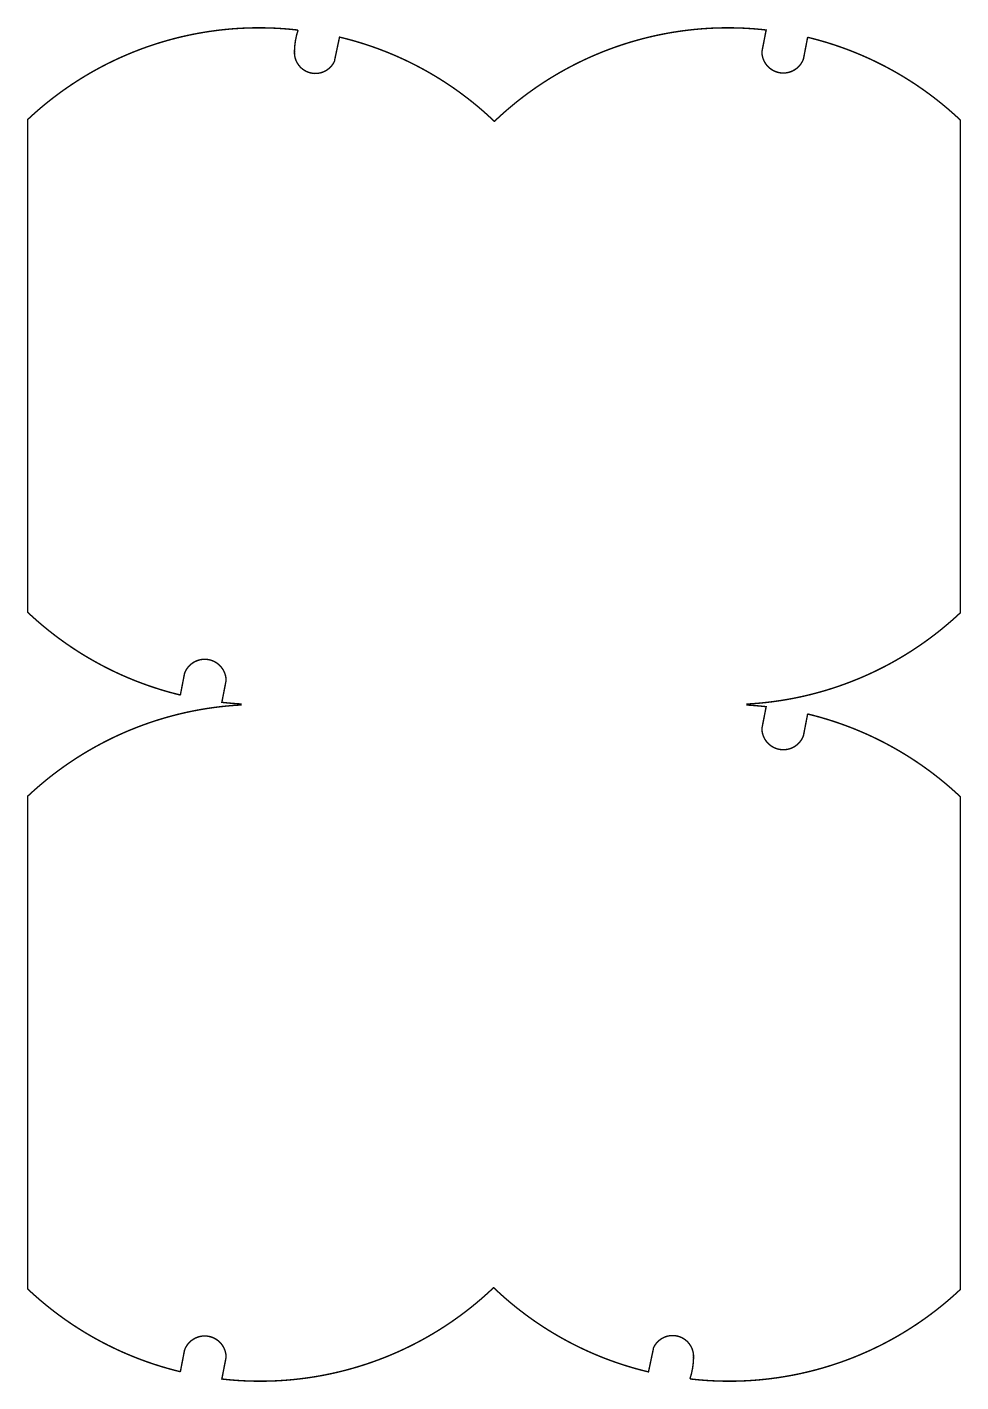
# Model space of a CAD drawing. Extents: x 84 to 216, y 54 to 246.
import ezdxf

# ---------------------------------------------------------------- set-up
doc = ezdxf.new("R2010")
doc.units = 0
doc.layers.add('028663-1ROU1_GBR', color=5, linetype='CONTINUOUS')

msp = doc.modelspace()

# ---------------------------------------------------------------- linework, layer by layer
at = {"layer": '028663-1ROU1_GBR', "const_width": 0.2}
for points in [[(178.287476, 56.610046), (178.305256, 56.870728), (178.315112, 57.117716), (178.337668, 57.185992), (178.31651, 57.259906), (178.325068, 57.497752), (178.312876, 57.751294), (178.27884, 58.002982), (178.223468, 58.250608), (178.147268, 58.492948), (178.050724, 58.727696), (177.934416, 58.95345), (177.799288, 59.168334), (177.646152, 59.371002), (177.476454, 59.559748), (177.291288, 59.733484), (177.091874, 59.89071), (176.880062, 60.03041), (176.656796, 60.151568), (176.424132, 60.253168), (176.183594, 60.334448), (175.93724, 60.3949), (175.686238, 60.43427), (175.433024, 60.45205), (175.179024, 60.44824), (174.926548, 60.422586), (174.677146, 60.375596), (174.432494, 60.307524), (174.19452, 60.218624), (173.965184, 60.109938), (173.745702, 59.98215), (173.53816, 59.836076), (173.343874, 59.672524), (173.164042, 59.493454), (173.000212, 59.299398), (172.8534, 59.092134), (172.72513, 58.873186), (172.617968, 58.648168), (172.6247, 58.576592), (171.92785, 55.29166), (171.186856, 55.473982), (170.447944, 55.66819), (169.71353, 55.874082), (168.982288, 56.091608), (168.25369, 56.321172), (167.529484, 56.561888), (166.809598, 56.814212), (166.331112, 56.989142), (165.61755, 57.260694), (164.909374, 57.54337), (164.203508, 57.83839), (163.505642, 58.142988), (162.811104, 58.459776), (162.122916, 58.786726), (161.664954, 59.01187), (160.982026, 59.359088), (160.308494, 59.71502), (159.63933, 60.082634), (158.976772, 60.460636), (158.31947, 60.849384), (157.669866, 61.247986), (157.024146, 61.658424), (156.387064, 62.077752), (155.756204, 62.50775), (155.13243, 62.947652), (154.51587, 63.397358), (153.705256, 64.011988), (153.105282, 64.48486), (152.513564, 64.966876), (151.929974, 65.457858), (151.353546, 65.95877), (150.785474, 66.468472), (150.045902, 67.157498), (150.02068, 67.189478), (149.931298, 67.241216), (149.364242, 66.708732), (149.176994, 66.536698), (148.6091, 66.02598), (148.033968, 65.524938), (147.44982, 65.03228), (146.857822, 64.548842), (146.259398, 64.075792), (145.855512, 63.765176), (145.038344, 63.15715), (144.418152, 62.71349), (143.789552, 62.278412), (143.154502, 61.853954), (142.513634, 61.439984), (141.865224, 61.035844), (141.211148, 60.642322), (140.550342, 60.259188), (139.884074, 59.886698), (139.211862, 59.524824), (138.53348, 59.17344), (137.850144, 58.833156), (137.161524, 58.503846), (136.467266, 58.185532), (135.767546, 57.877888), (135.063382, 57.581596), (134.355358, 57.296786), (133.642836, 57.023406), (132.92549, 56.760898), (132.68574, 56.676164), (131.963058, 56.429276), (131.236212, 56.19369), (130.506902, 55.96989), (129.773554, 55.757852), (129.03614, 55.557294), (128.295832, 55.36847), (127.553846, 55.19161), (126.807392, 55.026356), (126.05992, 54.873042), (125.31029, 54.731946), (124.556418, 54.602456), (123.801836, 54.485108), (123.04611, 54.379774), (122.288122, 54.286556), (121.528968, 54.205302), (120.767398, 54.136138), (120.007024, 54.079318), (119.244136, 54.034334), (118.736644, 54.011272), (117.972078, 53.986582), (117.210104, 53.974162), (116.44536, 53.973908), (115.6827, 53.985592), (114.918872, 54.009722), (114.41082, 54.032302), (113.647956, 54.07655), (112.886084, 54.132962), (112.125608, 54.201288), (111.366858, 54.281756), (111.97214, 57.381826), (111.958678, 57.638138), (111.923626, 57.892086), (111.867492, 58.142582), (111.790276, 58.387158), (111.69274, 58.624394), (111.575392, 58.85274), (111.439502, 59.070164), (111.285604, 59.27537), (111.114866, 59.466938), (110.928708, 59.643442), (110.728532, 59.803742), (110.515196, 59.946464), (110.290914, 60.07067), (110.056726, 60.175572), (109.814664, 60.260408), (109.566228, 60.324416), (109.313268, 60.367088), (109.05749, 60.388678), (108.80095, 60.388424), (108.545426, 60.36658), (108.292442, 60.323146), (108.044284, 60.25863), (107.802222, 60.17354), (107.568288, 60.06813), (107.343982, 59.94339), (107.13118, 59.800414), (106.931256, 59.639886), (106.745304, 59.463076), (106.574894, 59.271104), (106.421478, 59.065592), (106.285842, 58.84766), (106.169256, 58.619314), (106.071974, 58.381824), (105.485946, 55.353686), (105.38709, 55.342232), (104.738144, 55.504918), (103.998826, 55.701946), (103.508074, 55.839868), (102.77475, 56.056226), (102.287832, 56.207178), (101.559792, 56.443346), (100.837416, 56.690386), (100.11824, 56.949416), (99.40224, 57.220206), (98.692208, 57.501638), (97.985656, 57.794932), (97.283982, 58.099274), (96.586116, 58.415402), (95.895922, 58.741514), (95.210376, 59.078826), (94.530214, 59.42716), (94.079238, 59.665616), (93.40728, 60.032366), (92.743274, 60.40887), (92.083662, 60.7965), (91.647976, 61.060812), (90.99936, 61.46579), (90.357554, 61.880878), (89.933576, 62.163198), (89.303148, 62.595328), (88.678538, 63.038102), (88.062258, 63.489662), (87.452352, 63.952094), (86.6521, 64.58232), (86.060432, 65.06652), (85.476588, 65.55994), (84.900364, 66.062988), (84.332344, 66.575128), (83.822844, 67.047288), (83.822844, 137.000438), (84.60519, 137.717454), (85.175954, 138.22266), (85.753804, 138.717986), (86.339984, 139.204624), (86.93399, 139.681738), (87.535334, 140.149504), (88.14402, 140.607568), (88.760326, 141.056106), (89.38326, 141.494408), (90.01257, 141.9225), (90.64907, 142.341092), (91.508732, 142.883382), (92.160294, 143.277692), (92.818992, 143.662248), (93.483506, 144.036162), (94.152238, 144.398542), (94.8277, 144.750866), (95.281166, 144.97939), (95.965722, 145.313654), (96.655586, 145.636996), (97.351138, 145.949518), (98.050146, 146.250432), (98.755074, 146.540626), (99.463682, 146.819138), (100.177118, 147.086574), (100.65479, 147.258506), (101.375006, 147.506868), (102.099136, 147.743926), (102.826592, 147.969148), (103.558188, 148.183092), (104.29428, 148.385682), (105.029914, 148.57565), (105.770858, 148.754288), (106.515814, 148.92147), (107.261026, 149.076308), (108.008648, 149.219158), (108.758964, 149.350426), (109.510982, 149.4695), (110.517306, 149.609988), (111.274098, 149.701224), (112.03211, 149.780498), (112.789792, 149.847452), (113.550142, 149.902342), (114.086462, 149.935666), (114.086944, 150.072852), (113.14021, 150.13945), (112.37981, 150.203688), (111.618802, 150.280294), (111.366858, 150.30836), (111.97214, 153.40843), (111.958678, 153.664742), (111.923626, 153.918692), (111.867492, 154.169186), (111.790276, 154.413762), (111.69274, 154.650998), (111.575392, 154.879344), (111.439502, 155.096768), (111.285604, 155.301976), (111.114866, 155.493542), (110.928708, 155.670046), (110.728532, 155.830346), (110.515196, 155.973068), (110.290914, 156.097274), (110.056726, 156.202176), (109.814664, 156.287012), (109.566228, 156.35102), (109.313268, 156.393692), (109.05749, 156.415282), (108.80095, 156.415028), (108.545426, 156.393184), (108.292442, 156.34975), (108.044284, 156.285234), (107.802222, 156.200144), (107.568288, 156.094734), (107.343982, 155.969996), (107.13118, 155.827018), (106.931256, 155.66649), (106.745304, 155.489682), (106.574894, 155.297708), (106.421478, 155.092196), (106.285842, 154.874264), (106.169256, 154.645918), (106.071974, 154.408428), (105.485946, 151.380292), (105.38709, 151.368836), (104.738144, 151.531524), (103.998826, 151.728552), (103.508074, 151.866474), (102.77475, 152.08283), (102.287832, 152.233782), (101.559792, 152.469952), (100.837416, 152.716992), (100.11824, 152.976022), (99.40224, 153.24681), (98.691142, 153.528674), (97.985656, 153.821536), (97.283982, 154.12588), (96.586116, 154.442008), (95.895922, 154.768118), (95.210376, 155.10543), (94.530214, 155.453766), (94.079238, 155.692222), (93.40728, 156.058972), (92.743274, 156.435476), (92.083662, 156.823106), (91.647976, 157.087418), (90.99936, 157.492396), (90.357554, 157.907482), (89.933576, 158.189804), (89.303148, 158.621934), (88.678538, 159.064706), (88.062258, 159.516268), (87.452352, 159.9787), (86.6521, 160.608924), (86.060432, 161.093124), (85.476588, 161.586546), (84.900364, 162.089592), (84.332344, 162.601732), (83.822844, 163.073892), (83.822844, 233.027016), (84.605292, 233.74416), (85.175954, 234.249264), (85.753804, 234.74459), (86.339984, 235.231228), (86.93399, 235.708342), (87.535334, 236.176108), (88.14402, 236.634172), (88.760326, 237.08271), (89.38326, 237.521014), (90.01257, 237.949104), (90.64907, 238.367698), (91.508732, 238.909988), (92.160294, 239.304296), (92.818992, 239.688852), (93.483506, 240.062766), (94.152238, 240.425148), (94.8277, 240.777472), (95.281166, 241.005996), (95.965722, 241.34026), (96.655586, 241.663602), (97.351138, 241.976122), (98.050146, 242.277036), (98.755074, 242.567232), (99.463682, 242.845742), (100.177118, 243.113178), (100.65479, 243.285112), (101.375006, 243.533472), (102.099136, 243.770532), (102.826592, 243.995752), (103.558188, 244.209696), (104.29428, 244.412288), (105.029914, 244.602254), (105.770858, 244.780892), (106.515814, 244.948076), (107.261026, 245.102914), (108.008648, 245.245764), (108.758964, 245.37703), (109.510982, 245.496106), (110.517306, 245.636592), (111.274098, 245.72783), (112.03211, 245.807104), (112.789792, 245.874058), (113.550116, 245.928946), (114.056972, 245.958918), (114.818236, 245.993716), (115.579982, 246.016602), (116.34122, 246.027244), (116.595296, 246.028006)], [(116.595296, 246.028006), (117.356662, 246.022418), (118.11889, 246.004892), (118.880738, 245.975124), (119.639868, 245.933316), (120.401512, 245.879086), (120.906922, 245.836466), (121.665136, 245.762298), (122.192414, 245.703878)], [(121.712532, 243.389962), (121.694752, 243.129282), (121.684898, 242.882294), (121.662342, 242.814018), (121.6835, 242.740104), (121.67494, 242.502258), (121.687132, 242.248716), (121.721168, 241.997026), (121.77654, 241.749402), (121.85274, 241.50706), (121.949286, 241.272314), (122.065592, 241.046558), (122.20072, 240.831674), (122.353858, 240.629008), (122.523554, 240.44026), (122.70872, 240.266524), (122.908136, 240.109298), (123.119946, 239.969598), (123.343212, 239.84844), (123.575876, 239.74684), (123.816414, 239.66556), (124.06277, 239.605108), (124.313772, 239.565738), (124.566984, 239.547958), (124.820984, 239.551768), (125.07346, 239.577422), (125.322864, 239.624412), (125.567516, 239.69251), (125.805488, 239.781384), (126.034826, 239.890072), (126.254306, 240.017858), (126.46185, 240.163934), (126.656134, 240.327484), (126.835966, 240.506554), (126.999796, 240.70061), (127.146608, 240.907874), (127.274878, 241.126822), (127.382042, 241.351842), (127.37531, 241.423418), (128.07216, 244.70835), (128.813154, 244.526028), (129.552066, 244.33182), (130.28648, 244.125928), (131.017722, 243.908402), (131.74632, 243.678838), (132.470526, 243.438122), (133.190412, 243.185798), (133.668898, 243.010868), (134.38246, 242.739316), (135.090636, 242.45664), (135.796502, 242.161618), (136.494368, 241.857022), (137.188906, 241.540234), (137.877092, 241.213284), (138.335054, 240.988138), (139.017984, 240.64092), (139.691516, 240.28499), (140.36068, 239.917376), (141.023238, 239.539374), (141.68054, 239.150626), (142.330144, 238.752024), (142.975864, 238.341586), (143.612946, 237.922258), (144.243806, 237.49226), (144.86758, 237.052358), (145.484138, 236.602652), (146.294754, 235.988022), (146.894728, 235.51515), (147.486446, 235.033134), (148.070036, 234.542152), (148.646464, 234.041238), (149.214536, 233.531562), (149.954082, 232.842536), (149.979354, 232.810508), (150.068712, 232.758768), (150.26358, 232.943756), (150.82365, 233.463872), (151.20079, 233.804764), (151.776532, 234.3118), (152.354458, 234.804306), (152.943458, 235.290664), (153.54018, 235.7675), (154.144498, 236.234834), (154.961666, 236.842858), (155.581858, 237.28652), (156.210458, 237.721598), (156.845508, 238.146056), (157.486376, 238.560026), (158.134786, 238.964166), (158.788862, 239.357688), (159.449668, 239.740822), (160.115936, 240.113312), (160.788146, 240.475186), (161.46653, 240.82657), (162.149866, 241.166854), (162.838486, 241.496164), (163.532744, 241.814478), (164.232464, 242.122122), (164.936628, 242.418412), (165.644652, 242.703222), (166.357174, 242.976604), (167.07452, 243.239112), (167.31427, 243.323846), (168.036952, 243.570734), (168.763798, 243.80632), (169.493108, 244.03012), (170.226456, 244.242158), (170.96387, 244.442716), (171.704178, 244.63154), (172.446162, 244.8084), (173.192618, 244.973652), (173.94009, 245.126968), (174.68972, 245.268064), (175.443592, 245.397554), (176.198174, 245.514902), (176.9539, 245.620236), (177.711888, 245.713454), (178.471042, 245.794708), (179.23261, 245.863872), (179.992986, 245.920692), (180.755874, 245.965676), (181.263366, 245.988738), (182.027932, 246.013428), (182.789906, 246.025848), (183.55465, 246.026102), (184.31731, 246.014418), (185.081138, 245.990288), (185.58919, 245.967708), (186.352054, 245.92346), (187.113926, 245.867072), (187.874402, 245.798722), (188.63315, 245.718254), (188.027868, 242.618184), (188.04133, 242.361872), (188.076382, 242.107924), (188.132516, 241.857428), (188.209732, 241.612852), (188.307268, 241.375616), (188.424616, 241.14727), (188.560506, 240.929846), (188.714406, 240.72464), (188.885144, 240.533072), (189.0713, 240.356568), (189.271478, 240.196268), (189.484812, 240.053546), (189.709094, 239.92934), (189.943282, 239.824438), (190.185344, 239.739602), (190.433782, 239.675594), (190.68674, 239.632922), (190.942518, 239.611332), (191.199058, 239.611586), (191.454582, 239.63343), (191.707566, 239.676864), (191.955724, 239.74138), (192.197786, 239.82647), (192.43172, 239.93188), (192.656028, 240.05662), (192.86883, 240.199596), (193.068752, 240.360124), (193.254706, 240.536934), (193.425114, 240.728906), (193.57853, 240.934418), (193.714166, 241.15235), (193.830752, 241.380696), (193.928034, 241.618186), (194.514064, 244.646324), (194.61292, 244.657778), (195.261866, 244.495092), (196.001182, 244.298064), (196.491936, 244.160142), (197.22526, 243.943784), (197.712178, 243.792832), (198.440218, 243.556662), (199.162594, 243.309622), (199.881794, 243.050594), (200.59777, 242.779804), (201.308868, 242.49794), (202.014354, 242.205078), (202.716028, 241.900736), (203.413894, 241.584608), (204.104088, 241.258496), (204.789634, 240.921184), (205.46982, 240.572848), (205.920772, 240.334394), (206.592728, 239.967644), (207.256736, 239.591138), (207.916348, 239.20351), (208.352034, 238.939198), (209.000648, 238.53422), (209.642456, 238.119132), (210.066432, 237.836812), (210.69686, 237.404682), (211.321472, 236.961908), (211.937752, 236.510348), (212.547658, 236.047916), (213.34791, 235.41769), (213.939602, 234.93349), (214.523422, 234.44007), (215.099646, 233.937022), (215.667666, 233.424882), (216.177164, 232.952722), (216.177164, 162.999572), (215.39482, 162.282556), (214.824056, 161.777376), (214.246206, 161.282024), (213.660024, 160.795386), (213.06602, 160.318272), (212.464676, 159.850506), (211.85599, 159.392442), (211.239684, 158.943904), (210.61675, 158.505602), (209.987438, 158.07751), (209.35094, 157.658918), (208.491278, 157.116628), (207.839716, 156.722318), (207.181018, 156.337762), (206.516504, 155.963848), (205.847772, 155.601466), (205.17231, 155.249144), (204.718844, 155.02062), (204.034288, 154.686356), (203.344424, 154.363014), (202.64887, 154.050492), (201.949862, 153.749578), (201.244936, 153.459384), (200.536328, 153.180872), (199.822892, 152.913436), (199.34522, 152.741504), (198.625002, 152.493142), (197.900874, 152.256084), (197.173418, 152.030862), (196.441822, 151.816918), (195.70573, 151.614328), (194.970096, 151.42436), (194.229152, 151.245722), (193.484196, 151.07854), (192.738984, 150.923702), (191.991362, 150.780852), (191.241046, 150.649584), (190.489028, 150.53051), (189.482704, 150.390022), (188.725912, 150.298786), (187.9679, 150.219512), (187.210218, 150.152558), (186.449868, 150.097668), (185.913522, 150.064344), (185.913064, 149.927158), (186.8598, 149.860558), (187.620198, 149.796322), (188.381208, 149.719716), (188.63315, 149.691648), (188.027868, 146.591578), (188.04133, 146.335268), (188.076382, 146.081318), (188.132516, 145.830824), (188.209732, 145.586246), (188.307268, 145.34901), (188.424616, 145.120664), (188.560506, 144.90324), (188.714406, 144.698034), (188.885144, 144.506468), (189.0713, 144.329962), (189.271478, 144.169664), (189.484812, 144.02694), (189.709094, 143.902734), (189.943282, 143.797832), (190.185344, 143.712996), (190.433782, 143.648988), (190.68674, 143.606316), (190.942518, 143.584726), (191.199058, 143.58498), (191.454582, 143.606824), (191.707566, 143.650258), (191.955724, 143.714774), (192.197786, 143.799864), (192.43172, 143.905274), (192.656028, 144.030014), (192.86883, 144.17299), (193.068752, 144.333518), (193.254706, 144.510328), (193.425114, 144.702302), (193.57853, 144.907812), (193.714166, 145.125744), (193.830752, 145.35409), (193.928034, 145.59158), (194.514064, 148.619718), (194.61292, 148.631174), (195.261866, 148.468486), (196.001182, 148.271458), (196.491936, 148.133536), (197.22526, 147.91718), (197.712178, 147.766228), (198.440218, 147.530058), (199.162594, 147.283018), (199.881794, 147.023988), (200.59777, 146.7532), (201.308868, 146.471336), (202.014354, 146.178474), (202.716028, 145.87413), (203.413894, 145.558002), (204.104088, 145.231892), (204.789634, 144.89458), (205.46982, 144.546244), (205.920772, 144.307788), (206.592728, 143.941038), (207.256736, 143.564534), (207.916348, 143.176904), (208.352034, 142.912592), (209.000648, 142.507614), (209.642456, 142.092528), (210.066432, 141.810206), (210.69686, 141.378076), (211.321472, 140.935304), (211.937752, 140.483742), (212.547658, 140.02131), (213.34791, 139.391086), (213.939602, 138.906886), (214.523422, 138.413464), (215.099646, 137.910418), (215.667666, 137.398278), (216.177164, 136.926116), (216.177164, 66.972968), (215.39482, 66.25595), (214.824056, 65.75077), (214.246206, 65.25542), (213.660024, 64.76878), (213.06602, 64.291668), (212.464676, 63.8239), (211.85599, 63.365838), (211.239684, 62.917298), (210.61675, 62.478996), (209.987438, 62.050904), (209.35094, 61.632312), (208.491278, 61.090022), (207.839716, 60.695714), (207.181018, 60.311158), (206.516504, 59.937244), (205.847772, 59.574862), (205.17231, 59.222538), (204.718844, 58.994014), (204.034288, 58.65975), (203.344424, 58.336408), (202.64887, 58.023888), (201.949862, 57.722974), (201.244936, 57.432778), (200.536328, 57.154268), (199.822892, 56.88683), (199.34522, 56.714898), (198.625002, 56.466536), (197.900874, 56.229478), (197.173418, 56.004256), (196.441822, 55.790312), (195.70573, 55.587722), (194.970096, 55.397756), (194.229152, 55.219118), (193.484196, 55.051934), (192.738984, 54.897096), (191.991362, 54.754246), (191.241046, 54.62298), (190.489028, 54.503904), (189.482704, 54.363416), (188.725912, 54.27218), (187.9679, 54.192906), (187.210218, 54.125952), (186.470086, 54.07241), (185.943036, 54.04109), (185.181774, 54.006292), (184.420028, 53.983408), (183.65879, 53.972764), (182.896256, 53.974288), (181.88112, 53.995116), (181.119272, 54.024886), (180.360142, 54.066694), (179.598498, 54.120924), (179.093088, 54.163544), (178.334874, 54.237738), (177.807594, 54.296132)]]:
    msp.add_lwpolyline(points, dxfattribs=at)
for points in [[(122.192414, 245.703878, 0.0619947), (121.712534, 243.38996)], [(177.807594, 54.296132, 0.0619946), (178.287472, 56.610046)]]:
    msp.add_lwpolyline(points, format="xyb", dxfattribs=at)

doc.saveas('drawing.dxf')
